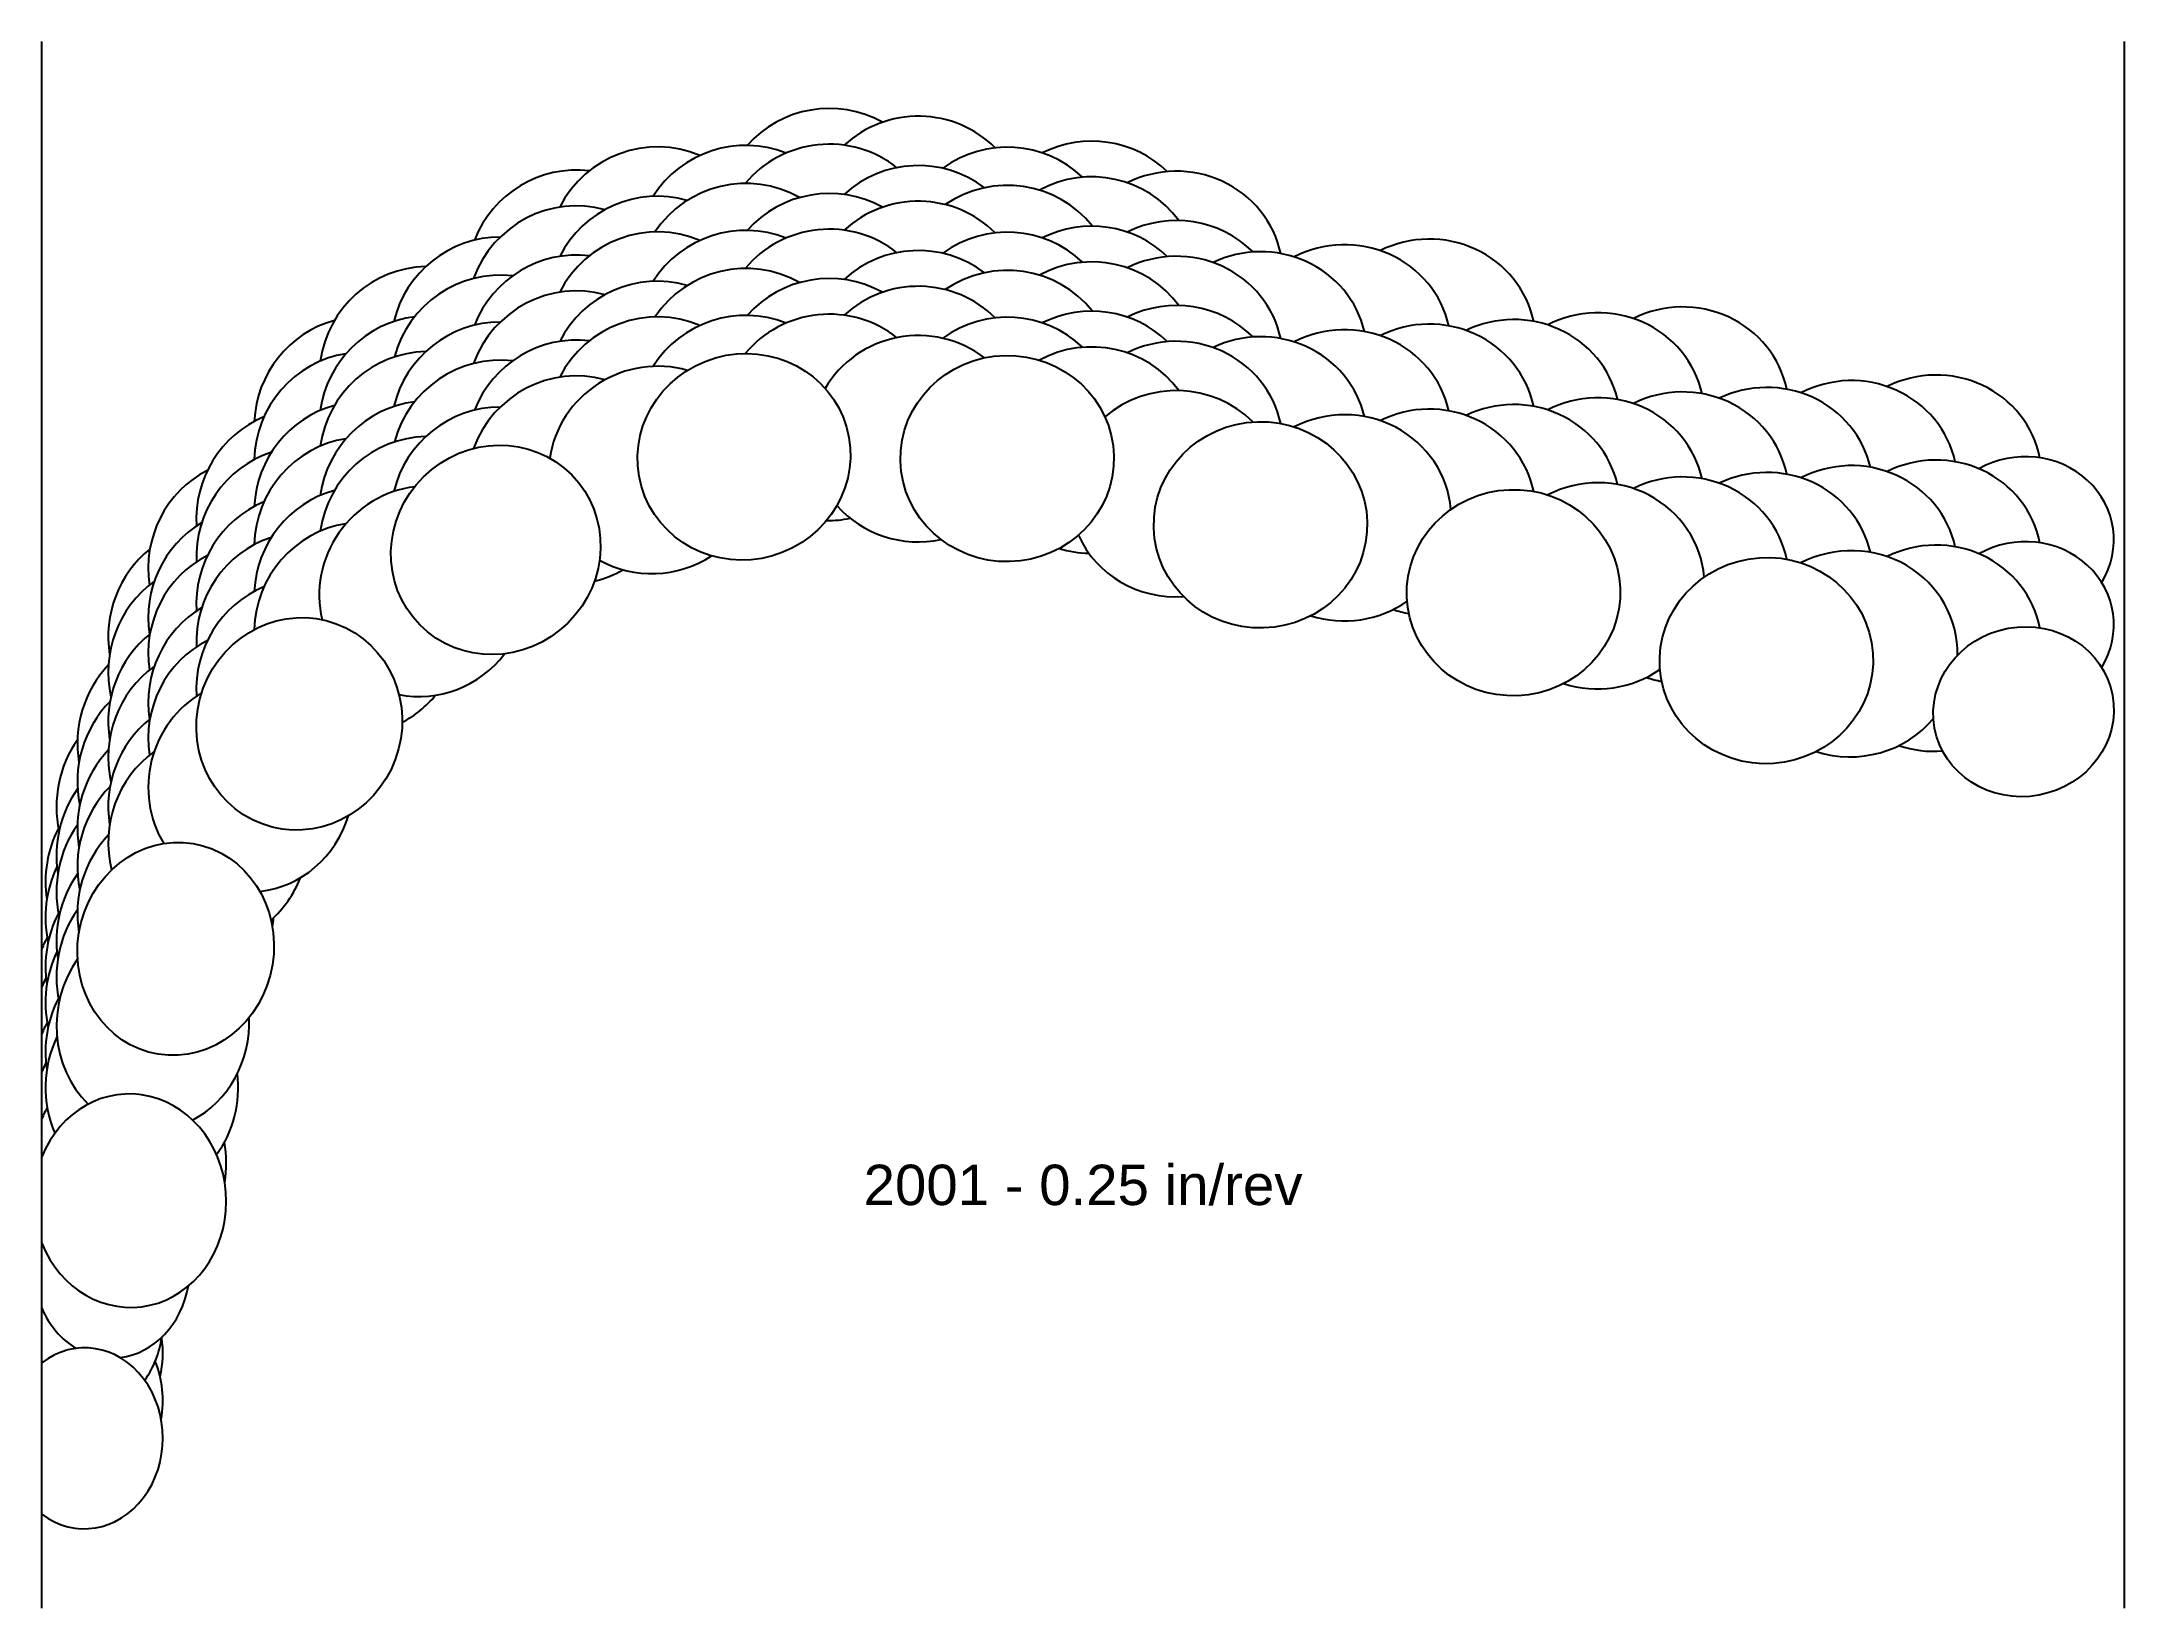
# Model space of a CAD drawing. Header units: inches. Extents: x -6.13 to 0, y -3.48 to 1.13.
import ezdxf
from ezdxf.enums import TextEntityAlignment as Align

# ---------------------------------------------------------------- set-up
doc = ezdxf.new("R2010")
doc.units = ezdxf.units.IN
doc.header["$MEASUREMENT"] = 0
for name, color, linetype, true_color in [('Blade_1', 30, 'Continuous', 0xff7f00), ('Blade_2', 7, 'Continuous', 0xcccc00), ('Blade_3', 7, 'Continuous', 0x00cc00), ('Blade_4', 7, 'Continuous', 0x00cccc), ('Blade_5', 7, 'Continuous', 0x0066cc), ('Blade_6', 190, 'Continuous', 0x7f00ff)]:
    doc.layers.add(name, color=color, linetype=linetype, true_color=true_color)
doc.layers.add('Gage_Line', color=7, linetype='Continuous')
doc.styles.get("Standard").update_dxf_attribs({"font": 'arial.ttf'})

msp = doc.modelspace()

# ---------------------------------------------------------------- linework, layer by layer
at = {"layer": 'Blade_1'}
for centre, major_axis, ratio, start_param, end_param in [((-4.0598, 0.4054), (0.3017, 0.0869), 0.965073, 7.033922, 8.575652), ((-3.2857, 0.4004), (0.3139, 0.0071), 0.965908, 6.908243, 8.451415), ((-4.0598, 0.1554), (0.3017, 0.0869), 0.965073, 7.033922, 8.575652), ((-3.2857, 0.1504), (0.3139, 0.0071), 0.965908, 6.908243, 8.451415), ((-2.5407, 0.2053), (0.3139, 0.0092), 0.965896, 6.481424, 8.286132), ((-4.79, 0.1317), (0.2236, 0.2204), 0.962042, 6.932757, 8.406252), ((-1.7966, 0.0058), (0.3137, 0.013), 0.965867, 6.468111, 8.273987), ((-2.5407, -0.0447), (0.3139, 0.0092), 0.965896, 6.481424, 8.286132), ((-4.79, -0.1183), (0.2236, 0.2204), 0.962042, 6.932757, 8.406252), ((-1.7966, -0.2442), (0.3137, 0.013), 0.965867, 6.468111, 8.273987), ((-1.0528, -0.1939), (0.3132, 0.0221), 0.965753, 6.438082, 8.242954), ((-5.3678, -0.3798), (0.109, 0.2945), 0.959196, 6.926056, 8.270642), ((-0.2965, -0.3441), (0.2616, 0.0482), 0.937573, 5.588123, 8.199625), ((-1.0528, -0.4439), (0.3132, 0.0221), 0.965753, 6.438082, 8.242954), ((-5.3678, -0.6298), (0.109, 0.2945), 0.959196, 6.926056, 8.270642), ((-0.2965, -0.5941), (0.2616, 0.0482), 0.937573, 5.588123, 8.199625), ((-5.7313, -1.0416), (0.0511, 0.3098), 0.918722, 7.191335, 8.253877), ((-5.7313, -1.2916), (0.0511, 0.3098), 0.918722, 7.191335, 8.253877), ((-5.8657, -1.7821), (-0.0111, 0.3138), 0.902252, 1.019833, 1.117004), ((-5.8657, -2.0321), (-0.0111, 0.3138), 0.902252, 7.303018, 7.400189), ((-5.8657, -2.2821), (-0.0111, 0.3138), 0.902252, 1.946548, 7.400189), ((-5.9992, -2.9809), (0.0024, 0.266), 0.865088, 2.573549, 6.871985), ((-5.9992, -2.7309), (0.0024, 0.266), 0.865088, 4.460124, 4.893572)]:
    msp.add_ellipse(centre, major_axis=major_axis, ratio=ratio, start_param=start_param, end_param=end_param, dxfattribs=at)
for centre, major_axis, ratio in [((-4.0598, -0.0946), (0.3017, 0.0869), 0.965073), ((-3.2857, -0.0996), (0.3139, 0.0071), 0.965908), ((-2.5407, -0.2947), (0.3139, 0.0092), 0.965896), ((-4.79, -0.3683), (0.2236, 0.2204), 0.962042), ((-1.7966, -0.4942), (0.3137, 0.013), 0.965867), ((-1.0528, -0.6939), (0.3132, 0.0221), 0.965753), ((-5.3678, -0.8798), (0.109, 0.2945), 0.959196), ((-0.2965, -0.8441), (0.2616, 0.0482), 0.937573), ((-5.7313, -1.5416), (0.0511, 0.3098), 0.918722)]:
    msp.add_ellipse(centre, major_axis=major_axis, ratio=ratio, dxfattribs=at)
at = {"layer": 'Blade_2'}
for centre, major_axis, ratio, start_param, end_param in [((-3.5473, 0.4586), (0.3139, 0.0066), 0.965911, 7.164238, 8.600558), ((-4.3225, 0.3668), (0.2816, 0.1389), 0.9641, 7.097361, 8.518913), ((-2.7888, 0.2969), (0.3139, 0.0084), 0.965901, 7.024285, 8.304132), ((-3.5473, 0.2086), (0.3139, 0.0066), 0.965911, 7.164238, 8.600558), ((-4.3225, 0.1168), (0.2816, 0.1389), 0.9641, 7.097361, 8.518913), ((-2.7888, 0.0469), (0.3139, 0.0084), 0.965901, 7.024285, 8.304132), ((-5.003, 0.0101), (0.1881, 0.2514), 0.96104, 7.027515, 8.374485), ((-3.5473, -0.0414), (0.3139, 0.0066), 0.965911, 7.164238, 8.893342), ((-4.3225, -0.1332), (0.2816, 0.1389), 0.9641, 7.097361, 8.837592), ((-2.7888, -0.2031), (0.3139, 0.0084), 0.965901, 7.024285, 8.557954), ((-5.003, -0.2399), (0.1881, 0.2514), 0.96104, 7.027515, 8.374485), ((-5.003, -0.4899), (0.1881, 0.2514), 0.96104, 7.027515, 8.749844), ((-3.5473, -0.0414), (0.3139, 0.0066), 0.965911, 3.825602, 4.906552), ((-5.5105, -0.5611), (0.0698, 0.3061), 0.958375, 7.016097, 8.247561), ((-2.7888, -0.2031), (0.3139, 0.0084), 0.965901, 3.528925, 4.756593), ((-4.3225, -0.1332), (0.2816, 0.1389), 0.9641, 3.721751, 4.834768), ((-5.5105, -0.8111), (0.0698, 0.3061), 0.958375, 7.016097, 8.247561), ((-5.003, -0.4899), (0.1881, 0.2514), 0.96104, 3.566901, 4.699028), ((-5.5105, -1.0611), (0.0698, 0.3061), 0.958375, 7.016097, 8.644838), ((-5.7982, -1.2619), (0.0314, 0.3124), 0.90245, 7.290578, 8.132912), ((-5.5105, -1.0611), (0.0698, 0.3061), 0.958375, 3.46445, 4.639707), ((-5.7982, -1.5119), (0.0314, 0.3124), 0.90245, 7.290578, 8.132912), ((-5.7982, -1.7619), (0.0314, 0.3124), 0.90245, 7.290578, 8.798171), ((-5.7982, -1.7619), (0.0314, 0.3124), 0.90245, 3.676821, 4.863912), ((-5.9186, -2.4793), (0.0063, 0.2659), 0.865255, 3.273001, 4.5307), ((-5.9186, -2.4793), (0.0063, 0.2659), 0.865255, 8.339545, 8.976423)]:
    msp.add_ellipse(centre, major_axis=major_axis, ratio=ratio, start_param=start_param, end_param=end_param, dxfattribs=at)
at = {"layer": 'Blade_3'}
for centre, major_axis, ratio, start_param, end_param in [((-3.8112, 0.5213), (0.3122, 0.0339), 0.965729, 7.054204, 8.644182), ((-3.0378, 0.4253), (0.3139, 0.0077), 0.965905, 6.872274, 8.340385), ((-4.5629, 0.3373), (0.2553, 0.1828), 0.963077, 6.93987, 8.478218), ((-3.8112, 0.2713), (0.3122, 0.0339), 0.965729, 7.054204, 8.644182), ((-3.0378, 0.1753), (0.3139, 0.0077), 0.965905, 6.872274, 8.340385), ((-2.2937, 0.2259), (0.3138, 0.0101), 0.96589, 6.464819, 8.312831), ((-4.5629, 0.0873), (0.2553, 0.1828), 0.963077, 6.93987, 8.478218), ((-3.8112, 0.0213), (0.3122, 0.0339), 0.965729, 7.054204, 8.644182), ((-1.5487, 0.0261), (0.3136, 0.015), 0.965846, 6.44963, 8.296202), ((-3.0378, -0.0747), (0.3139, 0.0077), 0.965905, 6.872274, 8.340385), ((-2.2937, -0.0241), (0.3138, 0.0101), 0.96589, 6.464819, 8.312831), ((-5.1961, -0.0992), (0.1497, 0.276), 0.960089, 6.910191, 8.344943), ((-4.5629, -0.1627), (0.2553, 0.1828), 0.963077, 6.93987, 8.478218), ((-0.8046, -0.1738), (0.3127, 0.0288), 0.965632, 6.403478, 8.250696), ((-1.5487, -0.2239), (0.3136, 0.015), 0.965846, 6.44963, 8.296202), ((-2.2937, -0.2741), (0.3138, 0.0101), 0.96589, 6.332521, 8.312831), ((-5.1961, -0.3492), (0.1497, 0.276), 0.960089, 6.910191, 8.344943), ((-0.8046, -0.4238), (0.3127, 0.0288), 0.965632, 6.403478, 8.250696), ((-1.5487, -0.4739), (0.3136, 0.015), 0.965846, 6.318283, 8.296202), ((-5.1961, -0.5992), (0.1497, 0.276), 0.960089, 6.910191, 8.344943), ((-3.8112, 0.0213), (0.3122, 0.0339), 0.965729, 4.588975, 4.811833), ((-3.0378, -0.0747), (0.3139, 0.0077), 0.965905, 4.382762, 4.663641), ((-0.8046, -0.6738), (0.3127, 0.0288), 0.965632, 6.174046, 8.250696), ((-4.5629, -0.1627), (0.2553, 0.1828), 0.963077, 4.314583, 4.604562), ((-5.6354, -0.7193), (0.0714, 0.3058), 0.933584, 7.099973, 8.333052), ((-2.2937, -0.2741), (0.3138, 0.0101), 0.96589, 4.359775, 5.307737), ((-5.6354, -0.9693), (0.0714, 0.3058), 0.933584, 7.099973, 8.333052), ((-1.5487, -0.4739), (0.3136, 0.015), 0.965846, 4.340281, 5.28849), ((-5.1961, -0.5992), (0.1497, 0.276), 0.960089, 4.100809, 4.508837), ((-0.8046, -0.6738), (0.3127, 0.0288), 0.965632, 4.294162, 5.509711), ((-5.6354, -1.2193), (0.0714, 0.3058), 0.933584, 7.099973, 8.360866), ((-5.8308, -1.4489), (0.0005, 0.314), 0.902392, 7.362683, 8.088909), ((-5.6354, -1.2193), (0.0714, 0.3058), 0.933584, 4.064631, 4.557343), ((-5.8308, -1.6989), (0.0005, 0.314), 0.902392, 7.362683, 8.088909), ((-5.8308, -1.9489), (0.0005, 0.314), 0.902392, 7.362683, 8.299891), ((-5.8308, -1.9489), (0.0005, 0.314), 0.902392, 4.032266, 4.84471), ((-5.9992, -2.6405), (0.0024, 0.266), 0.865091, 4.02845, 4.558253)]:
    msp.add_ellipse(centre, major_axis=major_axis, ratio=ratio, start_param=start_param, end_param=end_param, dxfattribs=at)
at = {"layer": 'Blade_4'}
for centre, major_axis, ratio, start_param, end_param in [((-4.0598, 0.5174), (0.3017, 0.0869), 0.96507, 7.176078, 8.602759), ((-3.2857, 0.5124), (0.3139, 0.0071), 0.965908, 7.048295, 8.480249), ((-4.79, 0.2436), (0.2236, 0.2205), 0.962039, 7.051844, 8.431334), ((-4.0598, 0.2674), (0.3017, 0.0869), 0.96507, 7.176078, 8.602759), ((-3.2857, 0.2624), (0.3139, 0.0071), 0.965908, 7.048295, 8.480249), ((-4.0598, 0.0174), (0.3017, 0.0869), 0.96507, 7.176078, 8.602759), ((-3.2857, 0.0124), (0.3139, 0.0071), 0.965908, 7.048295, 8.480249), ((-4.79, -0.0064), (0.2236, 0.2205), 0.962039, 7.051844, 8.431334), ((-5.3678, -0.2678), (0.109, 0.2945), 0.959202, 7.002795, 8.292314), ((-4.79, -0.2564), (0.2236, 0.2205), 0.962039, 7.051844, 8.431334), ((-5.3678, -0.5178), (0.109, 0.2945), 0.959202, 7.002795, 8.292314), ((-5.3678, -0.7678), (0.109, 0.2945), 0.959202, 7.002795, 8.292314), ((-5.7313, -0.9296), (0.0511, 0.3098), 0.918706, 7.213007, 8.2113), ((-5.7313, -1.1796), (0.0511, 0.3098), 0.918706, 7.213007, 8.2113), ((-5.7313, -1.4296), (0.0511, 0.3098), 0.918706, 7.213007, 8.2113), ((-5.7313, -1.4296), (0.0511, 0.3098), 0.918706, 4.710524, 4.79731), ((-5.8657, -1.6702), (-0.0111, 0.3138), 0.90225, 7.278327, 7.400063), ((-5.8657, -1.9202), (-0.0111, 0.3138), 0.90225, 7.278327, 7.400063), ((-5.8657, -2.1702), (-0.0111, 0.3138), 0.90225, 7.278327, 7.400063), ((-5.8657, -2.1702), (-0.0111, 0.3138), 0.90225, 4.494288, 4.87191), ((-5.9992, -2.869), (0.0024, 0.266), 0.865085, 4.51092, 5.166581)]:
    msp.add_ellipse(centre, major_axis=major_axis, ratio=ratio, start_param=start_param, end_param=end_param, dxfattribs=at)
at = {"layer": 'Blade_5'}
for centre, major_axis, ratio, start_param, end_param in [((-4.3225, 0.5118), (0.2816, 0.1389), 0.964101, 6.970644, 8.518979), ((-3.5473, 0.6036), (0.3139, 0.0066), 0.965911, 7.026988, 8.600556), ((-2.7888, 0.4419), (0.3139, 0.0084), 0.965901, 6.458943, 8.304132), ((-3.5473, 0.3536), (0.3139, 0.0066), 0.965911, 7.026988, 8.600556), ((-4.3225, 0.2618), (0.2816, 0.1389), 0.964101, 6.970644, 8.518979), ((-2.0447, 0.2424), (0.3138, 0.0114), 0.96588, 6.449319, 8.293639), ((-2.7888, 0.1919), (0.3139, 0.0084), 0.965901, 6.458943, 8.304132), ((-5.003, 0.1551), (0.1881, 0.2515), 0.961036, 6.920977, 8.374369), ((-3.5473, 0.1036), (0.3139, 0.0066), 0.965911, 7.026988, 8.600556), ((-4.3225, 0.0118), (0.2816, 0.1389), 0.964101, 6.970644, 8.518979), ((-2.0447, -0.0076), (0.3138, 0.0114), 0.96588, 6.449319, 8.293639), ((-1.3006, 0.0429), (0.3135, 0.0179), 0.965813, 6.427398, 8.272454), ((-2.7888, -0.0581), (0.3139, 0.0084), 0.965901, 6.458943, 8.304132), ((-5.003, -0.0949), (0.1881, 0.2515), 0.961036, 6.920977, 8.374369), ((-0.5564, -0.1574), (0.3112, 0.0415), 0.965308, 6.345258, 8.193364), ((-1.3006, -0.2071), (0.3135, 0.0179), 0.965813, 6.427398, 8.272454), ((-2.0447, -0.2576), (0.3138, 0.0114), 0.96588, 6.449319, 8.293639), ((-5.003, -0.3449), (0.1881, 0.2515), 0.961036, 6.920977, 8.374369), ((-0.5564, -0.4074), (0.3112, 0.0415), 0.965308, 6.345258, 8.193364), ((-5.5105, -0.4161), (0.0698, 0.3061), 0.958375, 6.953448, 8.247564), ((-1.3006, -0.4571), (0.3135, 0.0179), 0.965813, 6.427398, 8.272454), ((-0.5564, -0.6574), (0.3112, 0.0415), 0.965308, 6.345258, 8.193364), ((-5.5105, -0.6661), (0.0698, 0.3061), 0.958375, 6.953448, 8.247564), ((-2.0447, -0.2576), (0.3138, 0.0114), 0.96588, 4.334762, 4.486347), ((-5.5105, -0.9161), (0.0698, 0.3061), 0.958375, 6.953448, 8.247564), ((-1.3006, -0.4571), (0.3135, 0.0179), 0.965813, 4.316746, 4.465171), ((-5.7982, -1.1169), (0.0314, 0.3124), 0.90245, 7.293265, 8.197997), ((-0.5564, -0.6574), (0.3112, 0.0415), 0.965308, 4.237644, 4.654021), ((-5.7982, -1.3669), (0.0314, 0.3124), 0.90245, 7.293265, 8.197997), ((-5.7982, -1.6169), (0.0314, 0.3124), 0.90245, 7.293265, 8.197997)]:
    msp.add_ellipse(centre, major_axis=major_axis, ratio=ratio, start_param=start_param, end_param=end_param, dxfattribs=at)
at = {"layer": 'Blade_6'}
for centre, major_axis, ratio, start_param, end_param in [((-3.8112, 0.6263), (0.3122, 0.0339), 0.965729, 7.21986, 8.614867), ((-3.0378, 0.5303), (0.3139, 0.0077), 0.965905, 7.040354, 8.310545), ((-4.5629, 0.4423), (0.2553, 0.1828), 0.963077, 7.093928, 8.45188), ((-3.8112, 0.3763), (0.3122, 0.0339), 0.965729, 7.21986, 8.614867), ((-3.0378, 0.2803), (0.3139, 0.0077), 0.965905, 7.040354, 8.310545), ((-4.5629, 0.1923), (0.2553, 0.1828), 0.963077, 7.093928, 8.45188), ((-3.8112, 0.1263), (0.3122, 0.0339), 0.965729, 7.21986, 8.614867), ((-5.1961, 0.0058), (0.1496, 0.2761), 0.960083, 7.022858, 8.322027), ((-3.0378, 0.0303), (0.3139, 0.0077), 0.965905, 7.040354, 8.310545), ((-4.5629, -0.0577), (0.2553, 0.1828), 0.963077, 7.093928, 8.45188), ((-5.1961, -0.2442), (0.1496, 0.2761), 0.960083, 7.022858, 8.322027), ((-5.1961, -0.4942), (0.1496, 0.2761), 0.960083, 7.022858, 8.322027), ((-5.6354, -0.6143), (0.0714, 0.3058), 0.933578, 7.151984, 8.267661), ((-5.6354, -0.8643), (0.0714, 0.3058), 0.933578, 7.151984, 8.267661), ((-5.6354, -1.1143), (0.0714, 0.3058), 0.933578, 7.151984, 8.267661), ((-5.8308, -1.3439), (0.0006, 0.314), 0.902398, 7.331033, 8.024002), ((-5.8308, -1.5939), (0.0006, 0.314), 0.902398, 7.331033, 8.024002), ((-5.8308, -1.8439), (0.0006, 0.314), 0.902398, 7.331033, 8.024002)]:
    msp.add_ellipse(centre, major_axis=major_axis, ratio=ratio, start_param=start_param, end_param=end_param, dxfattribs=at)
at = {"layer": 'Gage_Line'}
for p, q in [((-6.125, -3.4809), (-6.125, 1.1263)), ((0, -3.4809), (0, 1.1263))]:
    msp.add_line(p, q, dxfattribs=at)

# ---------------------------------------------------------------- texts
msp.add_text('2001 - 0.25 in/rev', height=0.11875).set_placement((-3.0625, -2.2357), align=Align.MIDDLE_CENTER)

doc.saveas('drawing.dxf')
